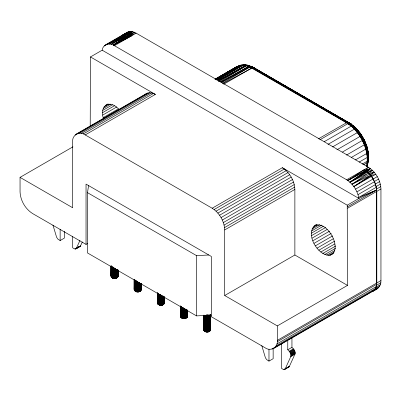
<?xml version="1.0" encoding="UTF-8"?>
<svg xmlns="http://www.w3.org/2000/svg" width="401" height="401" viewBox="0 0 401 401"><rect width="100%" height="100%" fill="white"/><g stroke="black" fill="none" stroke-linecap="round" stroke-linejoin="round"><path stroke-width="0.6" d="M118.145 270.194L118.145 276.359C117.072 279.452 112.024 279.357 111.067 276.274L111.067 265.793M134.21 279.677L134.205 289.632C135.162 292.715 140.215 292.81 141.282 289.722L141.282 283.557M164.415 297.477C164.996 300.915 165.182 305.206 160.846 305.417C159.438 305.261 157.713 304.439 157.342 302.991L157.347 293.036M164.415 297.131L164.42 303.081L164.4 297.186M187.563 310.274L187.558 316.439C186.49 319.527 181.437 319.432 180.48 316.349L180.48 305.868M203.628 315.397L203.618 329.707C204.58 332.79 209.628 332.885 210.7 329.797L210.7 315.001M368.614 157.879L368.349 154.195L368.614 157.879L367.617 159.428L366.324 166.515M111.067 276.274L111.122 266.063L111.127 276.62L111.092 265.973M115.914 278.369L118.054 276.705L118.069 270.54M134.26 279.422L134.205 289.632L135.087 290.344M136.495 291.758L134.265 289.978L134.29 279.397M157.392 296.479L157.342 302.991M159.633 305.121L157.408 303.336L157.433 292.755M163.042 304.329L164.335 303.422L164.345 296.64M180.48 316.349L180.535 306.143M181.848 317.637L180.545 316.695L180.57 306.118M185.327 318.444L187.473 316.78L187.483 310.615M204.505 330.424L203.618 329.707L203.683 315.186M203.718 315.121L203.683 330.053L203.658 315.261M208.465 331.807L210.61 330.138L210.605 314.795M368.334 159.718L368.183 161.202L367 162.375L367.306 162.616C369.151 150.069 362.374 138.23 354.359 129.147L354.364 128.531L351.782 126.094L346.685 122.536L252.61 67.689L247.136 65.373L218.445 81.263M111.277 266.344L111.102 275.928M113.358 278.399L111.293 276.956L111.338 266.369M116.24 278.078L117.869 277.036L117.894 270.254M134.415 279.708L134.24 289.286L134.23 279.953M136.089 291.397L134.43 290.314L134.475 279.728M139.052 291.727L141.007 290.394L141.032 283.612M159.227 304.755L157.568 303.672L157.613 293.086M162.189 305.086L164.144 303.752L164.169 296.971M182.771 318.479L180.706 317.031L180.751 306.449M185.653 318.153L187.282 317.111L187.307 310.334M203.843 315.467L203.658 329.361M205.908 331.838L203.848 330.389L203.909 315.447M208.791 331.517L210.42 330.469L210.415 315.091M366.704 166.791C368.158 163.413 366.484 159.869 367.552 156.51L368.344 155.673L368.554 154.776M113.082 278.194L111.553 277.266L111.608 266.68M116.1 278.234L117.588 277.342L117.623 269.948M136.22 291.552L134.691 290.625L134.751 280.038M139.237 291.592L140.726 290.7L140.761 283.307M159.357 304.915L157.829 303.983L157.889 293.397M162.375 304.95L163.864 304.058L163.899 296.665M182.495 318.274L180.966 317.341L181.026 306.755M185.513 318.309L187.001 317.417L187.041 310.023M205.633 331.632L204.104 330.7L204.194 315.131M208.65 331.667L210.139 330.775L210.224 314.76M113.252 278.339L111.899 277.552L111.974 266.956M115.694 278.489L116.776 277.848L116.836 269.853M112.105 267.036L112.325 277.798L114.531 278.279L117.217 277.617L117.272 269.612M136.606 291.818L135.037 290.91L135.112 280.314M138.831 291.848L139.914 291.206L139.974 283.211M135.242 280.394L135.242 291.036L137.673 291.637L140.355 290.976L140.405 283.587M159.528 305.056L158.174 304.269L158.25 293.672M161.969 305.206L163.052 304.57L163.117 296.57M158.38 293.753L158.601 304.514L161.408 304.971L163.493 304.334L163.548 296.329M182.671 318.414L181.312 317.627L181.392 306.409M185.107 318.564L186.189 317.928L186.259 309.311M181.518 307.116L181.518 317.752L183.949 318.354L186.635 317.692L186.681 310.304M205.808 331.772L204.45 330.985L204.56 315.407M208.244 331.923L209.327 331.286L209.452 315.291M204.655 315.467L204.655 331.111L207.688 331.692L209.773 331.051L209.878 315.046M113.468 278.459L112.325 277.798L112.415 266.57M113.714 278.56L112.816 277.993L112.912 267.387M113.984 278.635L113.358 278.144L113.458 267.522M115.162 278.65L115.719 278.174L115.804 268.961M115.438 278.58L116.27 278.038L116.345 269.432M135.548 280.55L135.463 291.156L135.383 280.695M136.851 291.918L135.954 291.357L136.049 280.745M137.122 291.993L136.495 291.502L136.601 280.885M138.3 292.008L138.856 291.532L138.941 282.319M138.576 291.938L139.408 291.397L139.483 282.79M159.743 305.176L158.601 304.514L158.686 293.913M159.989 305.276L159.092 304.715L159.187 294.103M160.26 305.351L159.633 304.865L159.738 294.244M161.438 305.367L161.994 304.89L162.084 295.677M161.718 305.301L162.545 304.755L162.621 296.149M182.881 318.534L181.738 317.873L181.823 307.271M183.127 318.635L182.229 318.073L182.325 307.462M183.397 318.71L182.771 318.224L182.876 307.602M184.58 318.725L185.132 318.249L185.222 309.036M184.856 318.66L185.688 318.113L185.763 309.507M206.019 331.898L204.876 331.231L205.006 315.637M206.264 331.998L205.367 331.432L205.512 315.201M206.535 332.068L205.908 331.582L206.069 315.336M207.718 332.083L208.269 331.612L208.43 315.026M207.994 332.018L208.826 331.472L208.971 314.875M114.27 278.68L113.934 278.239L114.044 267.607M114.571 278.7L114.636 268.259M114.871 278.69L115.232 268.439M137.408 292.043L137.072 291.597L137.177 281.592M137.708 292.058L137.774 281.617M138.009 292.048L138.365 282.409M160.55 305.402L160.21 304.955L160.32 294.324M160.846 305.417L160.911 294.981M161.147 305.407L161.508 295.156M183.688 318.76L183.352 318.314L183.457 307.682M183.984 318.775L184.049 308.339M184.285 318.765L184.645 308.514M206.826 332.118L206.49 331.677L206.66 314.79M207.127 332.138L207.257 314.81M207.422 332.123L207.688 331.692L207.853 315.121M355.446 159.894L367.777 152.911L368.208 151.854L367.221 148.275C364.319 140.941 369.963 149.743 366.083 150.445L367.186 153.428L366.79 153.658L367.552 156.51M86.04 244.399L86.04 184.114L211.337 256.455L211.337 316.74L264.8 347.607C270.339 352.003 278.369 347.366 277.327 340.374L277.327 325.903L347.497 285.392L347.241 205.192L282.339 167.718L212.174 208.229L85.202 134.926C79.674 130.51 71.619 135.162 72.676 142.16L72.676 207.748L20.05 177.367L20.05 191.833C20.406 200.475 25.273 208.906 32.581 213.538L86.04 244.399L87.664 243.467M273.657 348.484L373.06 291.096C375.797 289.407 376.719 286.023 376.729 282.981L376.729 191.352C376.328 182.766 371.587 174.255 364.243 169.673L346.659 179.773L114.44 45.704C110.044 42.371 102.741 44.19 102.165 50.19L90.471 56.942L90.215 126.275M367.095 166.405C370.75 152.169 364.183 136.515 353.446 127.097L352.659 127.533L354.364 128.531L356.058 128.27L358.484 131.237L353.141 125.789L348.289 122.29L347.251 122.325L318.364 138.866M372.108 291.527C375.572 290.364 376.795 286.329 376.775 283.006L376.775 191.372C376.379 182.771 371.612 174.24 364.243 169.673L347.837 180.52L346.659 179.773M373.105 291.116C377.607 289.512 381.391 285.647 380.95 280.595L380.95 188.961C380.594 180.32 375.732 171.889 368.419 167.262L136.119 33.143C133.483 31.634 130.084 30.722 127.257 32.265L105.583 44.827M357.712 130.656L356.288 129.067L356.058 128.27M103.734 119.157C98.501 106.19 109.729 98.496 119.042 109.553M315.422 225.227C323.607 223.106 330.053 231.512 333.116 238.059C335.482 243.297 337.071 252.49 330.339 255.171C317.727 256.856 303.547 232.019 316.499 224.605M363.702 164.741L367.416 162.54C369.587 146.906 360.218 130.811 347.251 122.325L252.61 67.689L223.162 83.518M368.303 158.104L368.409 156.866M367.176 167.182L368.544 157.197M367.416 162.54L368.268 161.247L368.614 157.538M135.994 290.885L136.009 291.231M205.407 330.96L205.502 331.477M342.439 152.054L364.003 139.443L360.544 133.663L358.359 130.836L356.79 131.237L355.166 130.094L355.587 129.839L357.151 131.062M281.507 343.497L281.507 368.344C282.444 368.945 284.424 370.424 285.236 368.83L290.77 356.599C291.637 353.958 289.582 351.446 287.768 349.777L287.768 340.108M284.535 369.501L289.231 366.714L294.946 354.188C295.818 351.547 293.758 349.035 291.948 347.366L291.948 337.697M211.277 315.146L196.52 315.893L87.493 252.946L87.493 192.675L88.571 185.578M367.617 159.428L365.547 146.936L366.619 145.553M367.161 166.936L368.178 160.861M367.316 166.831L368.278 160.255M368.324 160.846L368.183 161.202M139.508 290.931L139.378 291.437M208.886 331.351L208.926 331.005M364.008 139.393L365.461 142.566L364.288 143.618L364.298 144.806L365.777 149.117L366.519 150.22M180.52 316.003L180.656 315.667M360.233 134.225L360.484 133.618L359.03 134.175L357.331 132.621L356.79 131.237L354.364 128.531M72.676 236.595L72.676 247.778C73.614 248.379 75.594 249.853 76.406 248.259L79.929 240.48M75.989 248.785L80.4 246.149L82.345 241.958M134.616 288.63L134.38 288.951L134.355 279.612M364.243 169.673L368.419 167.262L365.226 170.285L370.379 168.57L367.171 171.758L372.293 170.204L369.04 173.543L374.108 172.119L370.79 175.583L375.787 174.275L371.607 176.686M126.255 33.844L130.43 31.433L127.147 33.884L129.017 34.265L132.245 31.614L127.147 33.884L124.576 34.065L121.804 35.664L123.894 34.461M121.734 35.809C124.485 32.947 128.901 33.699 131.984 35.579L113.262 45.087L129.734 34.511L111.137 44.31L127.648 33.97L109.107 44L126.646 33.874M235.151 68.04L236.961 66.596L238.62 66.165M236.359 67.167L237.287 66.431M139.513 291.101L141.282 289.722L141.277 283.497M209.372 330.835L210.7 329.797L210.68 314.86M126.405 32.922L127.257 32.265M145.237 94.526C147.979 91.784 152.355 92.596 155.372 94.415L85.202 134.926M366.689 171.362L370.379 168.57L365.717 170.62M371.406 176.44L353.862 186.565L370.494 175.237L351.993 184.234L368.539 173.047L349.968 182.199L365.918 170.776L347.837 180.52C353.667 184.756 357.642 191.377 358.935 198.44L347.241 205.192M128.069 34.025L132.245 31.614L129.498 34.421L130.47 34.802L134.16 32.19L129.498 34.421L129.017 34.265M367.506 172.069L349.968 182.199L366.454 171.182M351.667 125.082C351.592 123.558 349.642 123.388 348.7 124.255L350.439 124.987L354.359 129.147L355.587 129.839L354.73 128.365M353.862 186.565L370.955 175.828M114.44 45.704L136.119 33.143L130.957 35.032L131.939 35.554L113.262 45.087L134.16 32.19L130.957 35.032L130.47 34.802M349.968 182.199L366.985 171.613M130.806 34.962L113.262 45.087L130.135 34.666M113.262 45.087L130.265 34.722M217.893 80.33L242.836 65.218C246.77 63.97 251.021 66.305 254.47 68.13L254.745 68.531M219.708 81.719L246.214 65.734L251.728 68.06L346.369 122.701L351.186 126.13L353.617 125.964L356.193 128.4M216.279 79.583L239.718 65.508C242.715 64.601 246.52 64.411 249.337 65.964L248.289 65.804M222.334 83.298L249.763 67.032L251.221 66.591L252.229 66.852M236.856 66.681L215.457 79.197L236.961 66.596L240.675 65.152L245.628 65.127M124.576 34.065L128.751 31.654M104.19 45.935L124.776 34.05M111.137 44.31L128.676 34.18M105.197 105.533L107.889 103.979M104.07 106.811L108.917 104.009M103.237 108.455L110.781 104.1M102.731 110.41L112.43 104.811M102.561 112.631L114.415 105.789M102.731 115.052L116.741 106.962M103.237 117.593L118.325 108.882M76.345 134.049L146.51 93.538M75.067 135.037L148.009 92.927M79.518 133.217L149.683 92.706M81.333 133.398L151.498 92.887M83.243 133.969L153.413 93.463M20.05 177.367L72.947 146.826M214.881 79.343L236.961 66.596L215.362 79.077M215.658 79.313L239.367 65.649M216.861 79.874L242.184 65.283L216.61 79.864M218.294 81.107L245.232 65.584L218.179 80.791M220.971 82.385L248.44 66.546L220.63 81.889M223.723 84.225L251.728 68.06M52.957 225.081L56.596 237.227L57.804 239.041L60.145 240.545L64.32 238.134L64.32 231.297M75.017 248.976L76.06 248.374M77.102 247.773L78.671 246.866M76.406 248.259L80.586 245.848M75.373 249.001L80.165 246.374M75.704 248.936L80.4 246.149M319.878 139.809L347.888 123.638L349.111 123.994M324.254 141.678L351.186 126.13M214.134 209.538L284.299 169.027C290.414 173.949 294.595 181.518 294.87 189.422L294.87 255.011L224.705 295.522L224.705 229.933C224.349 221.287 219.482 212.856 212.174 208.229M327.968 144.385L354.359 129.147M216.044 211.172L286.214 170.661M217.863 213.091L288.028 172.58M332.559 146.921L357.331 132.621M219.537 215.247L289.707 174.736M336.865 149.824L360.023 136.45L361.06 137.282L364.288 143.618M221.031 217.583L291.201 177.072M222.309 220.044L292.479 179.538M223.337 222.575L293.507 182.064M224.089 225.106L294.259 184.595M346.524 155.067L364.298 144.806L362.364 140.55M224.55 227.578L294.715 187.066M224.705 229.933L294.87 189.422M351.236 157.508L365.777 149.117M359.136 162.109L367.216 157.448M362.293 164.054L367.141 161.257M347.837 180.52L365.381 170.395M366.203 170.981L370.379 168.57M368.118 172.615L372.293 170.204M351.993 184.234L369.537 174.104M369.933 174.535L374.108 172.119M355.522 189.127L373.06 179.001M373.105 179.026L377.281 176.615M374.379 181.488L378.559 179.077M356.91 191.843L374.454 181.713M375.406 184.019L379.587 181.608M357.998 194.63L375.542 184.5M376.158 186.55L380.338 184.139M376.288 187.277L358.745 197.402L376.674 189.959L347.441 206.836M376.619 189.021L380.795 186.61M314.028 226.104L316.183 224.856M312.895 227.377L317.211 224.891M347.497 208.229L380.95 188.961M312.068 229.021L319.612 224.665M311.562 230.981L321.797 225.066M311.387 233.202L323.246 226.354M311.562 235.618L325.572 227.527M312.068 238.164L327.156 229.452M312.895 240.76L329.602 231.116M314.028 243.342L331.271 233.387M315.422 245.828L332.665 235.868M317.041 248.149L333.211 238.811M318.84 250.234L334.469 241.212M320.77 252.028L334.78 243.938M322.765 253.477L335.702 246.008M324.78 254.54L335.557 248.319M326.75 255.186L334.835 250.52M328.62 255.402L334.008 252.289M330.339 255.171L333.572 253.302M277.327 340.374L380.95 280.595M277.271 341.702L376.674 284.314M376.619 285.181L380.795 282.77M276.885 343.933L376.288 286.545M376.158 287.121L380.338 284.71M276.134 345.842L375.542 288.454M375.406 288.785L379.587 286.374M272.003 349.136L274.164 347.888M275.051 347.376L374.454 289.988M372.128 291.427L378.559 287.717M287.768 349.777L291.948 347.366M261.783 345.647L265.422 357.792L266.635 359.607L268.976 361.111L273.151 358.7L273.151 348.138M289.186 351.271L293.367 348.86M289.597 351.752L293.773 349.336M289.968 352.273L294.144 349.862M290.294 352.835L294.469 350.424M290.56 353.421L294.74 351.01M290.77 354.013L294.946 351.602M290.91 354.599L295.091 352.188M290.986 355.166L295.161 352.755M290.986 355.692L295.161 353.281M290.91 356.173L295.091 353.762M290.77 356.599L294.946 354.188M283.848 369.542L285.412 368.639M286.976 367.737L288.996 366.945M285.236 368.83L289.412 366.419M284.204 369.567L289.231 366.714M215.593 79.323L239.718 65.508L242.836 65.218L246.214 65.734M360.484 133.618L362.409 136.596L360.634 137.528L362.75 140.325M216.906 79.969L242.836 65.218M351.782 126.094L351.381 126.32L353.075 127.262M221.222 82.641L249.763 67.032M376.674 189.959L358.935 198.44L102.165 50.19M375.787 289.316L377.281 288.705M350.439 124.987L350.82 124.836L352.519 125.834L355.075 128.245M239.161 65.949L240.79 65.308M371.958 291.527L373.06 291.096M354.018 126.927L353.792 126.135L348.289 122.29L348.73 122.465L351.086 123.979L254.089 67.824L252.615 67.684L347.547 122.28L253.146 67.604L251.221 66.591L247.136 65.373M240.044 65.348C244.209 64.531 248.425 65.854 252.044 67.894L346.685 122.536L347.888 123.638M87.493 192.675L196.52 255.617L208.806 254.996M79.192 246.565L79.553 246.585M365.015 142.335L365.441 142.465M243.773 64.862L248.851 65.614M249.888 66.165L252.64 67.173M251.748 66.656L254.47 68.13M253.422 67.849L254.314 68.315M250.079 66.867L252.039 67.894M347.251 122.325L349.867 123.754L352.519 125.834L353.446 127.097M350.539 123.749L347.918 122.255L352.85 125.784L356.288 129.067M348.86 122.571L351.296 124.18L253.648 67.654L348.233 122.44M253.146 67.604L349.482 123.398M90.471 56.942L155.372 94.415M294.87 255.011L347.497 285.392M224.705 295.522L277.327 325.903M349.908 123.483L353.918 126.35M350.218 123.719L347.792 122.245L350.82 124.836M350.83 123.834L348.73 122.465L351.466 124.43M282.339 167.718L284.299 169.027M349.832 123.483L350.71 124.109M111.999 277.246L112.836 277.698M352.073 125.112L353.993 126.616M353.401 125.849L356.273 128.581M367.822 151.157L368.208 151.854M355.877 128.19L358.499 131.062M355.652 128.155L360.193 133.648L362.178 136.766M355.381 128.175C360.298 133.317 364.053 139.543 366.374 146.265M358.208 130.791L360.549 133.749M358.82 131.673L360.499 133.869M358.75 131.879L360.063 133.603M356.79 131.237L361.06 137.282M349.101 122.761L349.391 123.167M210.7 329.797L210.36 328.785L210.325 321.391M140.946 288.71L141.282 289.722M360.364 133.613L364.003 139.443M364.298 144.806L365.547 146.936M362.314 136.601L363.938 139.523M362.168 136.671L366.534 146.059L368.128 152.38M182.365 318.113L182.249 317.777M363.953 139.378L365.461 142.566M363.837 139.393L366.624 145.874M359.03 134.175L360.023 136.45M365.361 142.395L366.654 145.703M365.221 142.35L366.163 144.831M187.432 315.752L187.558 316.439L187.538 310.544M164.295 302.389L164.41 302.73M367.712 161.849L367.807 162.154M366.514 145.428L367.557 149.032M366.293 145.829L367.983 152.646M367.401 148.435L368.198 152.114M367.221 148.275L367.702 150.581M368.143 151.608L368.554 155.077M368.013 151.372L368.484 155.377M367.887 151.708L368.409 158.54M118.135 276.013L118.145 276.359L118.125 270.464M368.484 154.48L368.544 158.215M206.916 314.805L207.086 331.712M183.843 308.334L183.949 318.354M160.706 294.976L160.811 304.996M137.568 281.617L137.673 291.637M114.43 268.259L114.531 278.279M208.675 315.241L208.826 331.472M208.104 314.735L208.269 331.612M207.512 314.8L207.688 331.692M206.325 315.106L206.49 331.677M205.758 315.607L205.908 331.582M205.232 315.447L205.367 331.432M185.603 309.372L185.688 318.113M185.041 308.875L185.132 318.249M184.445 308.324L184.55 318.329M183.247 307.883L183.352 318.314M182.676 307.778L182.771 318.224M182.139 307.617L182.229 318.073M162.465 296.013L162.545 304.755M161.904 295.517L161.994 304.89M161.312 295.587L161.408 304.971M160.109 294.524L160.21 304.955M159.538 294.419L159.633 304.865M159.002 294.259L159.092 304.715M139.327 282.655L139.408 291.397M138.766 282.159L138.856 291.532M138.175 282.229L138.27 291.612M136.972 281.166L137.072 291.597M136.395 281.061L136.495 291.502M135.859 280.289L135.954 291.357M116.19 269.297L116.27 278.038M115.623 268.8L115.719 278.174M115.032 268.244L115.132 278.254M113.834 267.808L113.934 278.239M113.252 267.086L113.358 278.144M112.726 267.542L112.816 277.993M209.653 314.845L209.773 331.051M209.192 315.066L209.327 331.286M204.756 315.231L204.876 331.231M186.575 309.587L186.635 317.692M186.119 309.191L186.189 317.928M181.658 306.795L181.738 317.873M163.438 296.229L163.493 304.334M162.981 295.833L163.052 304.57M158.515 293.437L158.601 304.514M140.3 283.492L140.355 290.976M139.844 283.101L139.914 291.206M117.157 269.512L117.217 277.617M116.706 269.743L116.776 277.848M112.24 266.72L112.325 277.798M210.049 315.201L210.139 330.775M204.355 315.592L204.45 330.985M186.956 309.943L187.001 317.417M181.247 306.544L181.312 317.627M163.824 297.206L163.864 304.058M158.104 293.186L158.174 304.269M140.681 283.226L140.726 290.7M134.967 279.823L135.037 290.91M117.543 269.868L117.588 277.342M111.834 267.081L111.899 277.552M210.355 314.905L210.42 330.469M204.034 315.301L204.104 330.7M187.252 310.264L187.282 317.111M180.916 306.87L180.966 317.341M164.114 296.905L164.144 303.752M157.778 293.512L157.829 303.983M140.977 283.542L141.007 290.394M134.641 280.154L134.691 290.625M117.839 270.184L117.869 277.036M111.498 266.179L111.553 277.266M210.57 315.201L210.61 330.138M210.525 314.935L210.57 329.111M203.758 315.331L203.848 330.389M187.452 309.933L187.473 316.78M180.676 306.554L180.706 317.031M180.63 306.329L180.65 313.176M164.315 297.196L164.335 303.422M157.538 293.191L157.568 303.672M141.177 283.838L141.192 290.063L141.172 283.432L141.157 289.031M134.395 279.833L134.43 290.314M118.034 269.858L118.054 276.705M111.257 265.858L111.293 276.956M210.665 315.271L210.685 329.452M180.505 306.048L180.545 316.695M157.367 292.69L157.408 303.336M141.262 283.823L141.272 289.372M134.25 279.497L134.265 289.978M268.976 349.306L268.976 361.111M196.52 255.617L196.52 315.893M60.145 229.362L60.145 240.545"/></g></svg>
